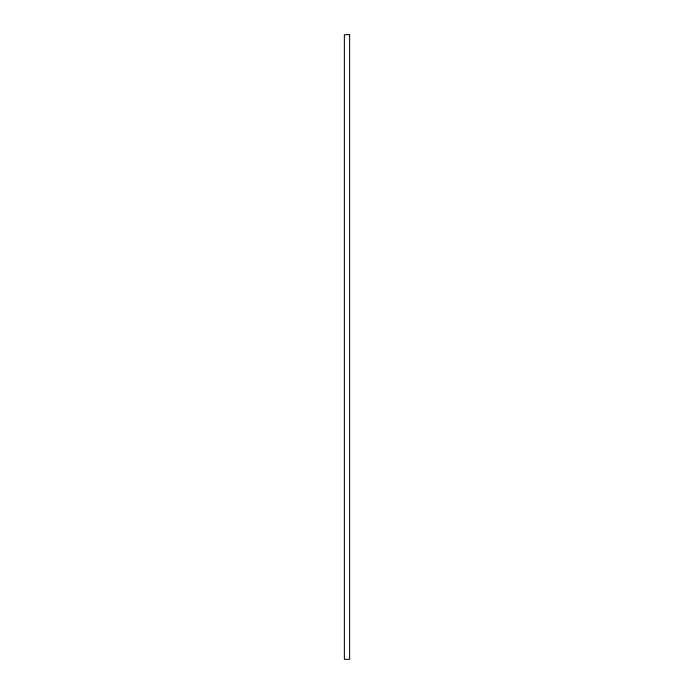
<?xml version="1.0" encoding="UTF-8"?>
<svg xmlns="http://www.w3.org/2000/svg" width="694" height="694" viewBox="0 0 694 694"><rect width="100%" height="100%" fill="white"/><g stroke="black" fill="none" stroke-linecap="round" stroke-linejoin="round"><path stroke-width="1.04" d="M349.629 34.7L344.371 34.7L344.371 659.3L349.629 659.3L349.629 34.7"/></g></svg>
